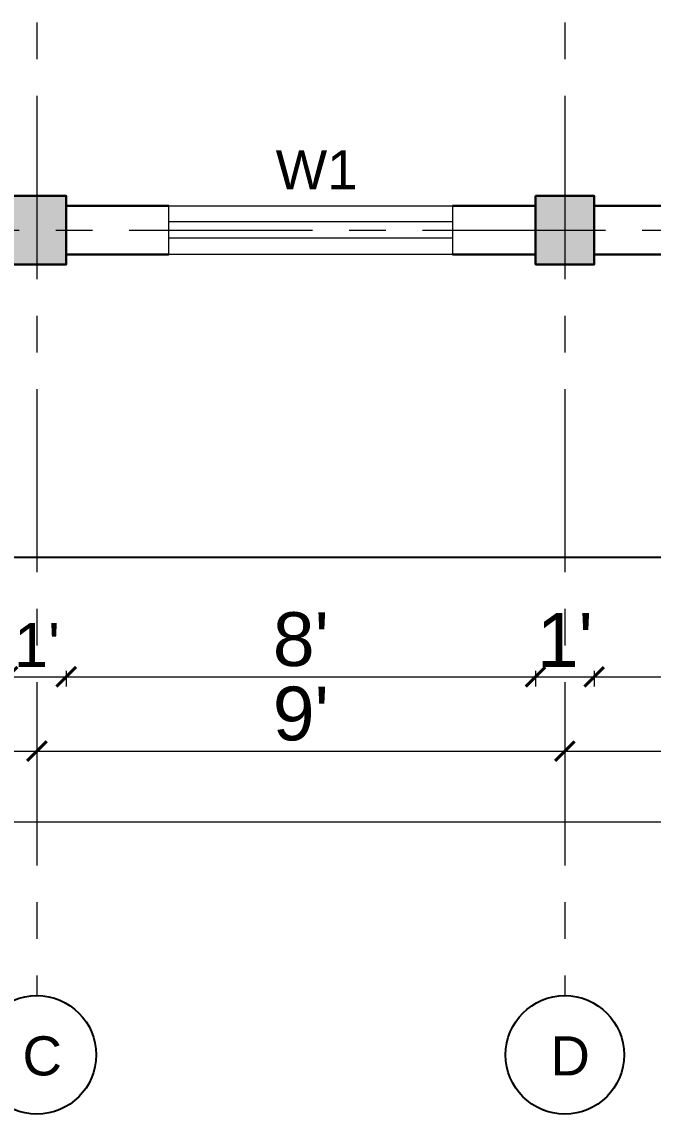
# Model space of a CAD drawing. Header units: inches. Extents: x -6800 to 96653, y -25814 to 17379.
# Drawn here: x 86890.6 to 87019.8, y -13221.4 to -12998 of the extents above; entities that cross this region are included whole.
import ezdxf

# ---------------------------------------------------------------- set-up
doc = ezdxf.new("R2010")
doc.units = ezdxf.units.IN
doc.header["$MEASUREMENT"] = 0
doc.header["$PDMODE"] = 34
doc.linetypes.add('CENTER', pattern=[2, 1.25, -0.25, 0.25, -0.25])
doc.layers.add('A-Windows', color=7, linetype='Continuous')
for name, color, linetype, lineweight in [('Cent line', 54, 'CENTER', 9), ('Column', 101, 'Continuous', 30), ('dimension', 50, 'Continuous', 20), ('dimension @ 1', 50, 'Continuous', 20), ('Wall', 90, 'Continuous', 30), ('Window', 140, 'Continuous', 13)]:
    doc.layers.add(name, color=color, linetype=linetype, lineweight=lineweight)
doc.styles.get("Standard").update_dxf_attribs({"font": 'arial.ttf'})
doc.dimstyles.get("Standard").update_dxf_attribs({"dimtxt": 7, "dimasz": 4, "dimexe": 2, "dimexo": 2, "dimgap": 2, "dimtad": 1, "dimdec": 0, "dimzin": 0, "dimdsep": 46, "dimlunit": 4, "dimtxsty": 'Standard', "dimblk": 'ARCHTICK', "dimcen": 0.25, "dimclrd": 256, "dimclre": 256, "dimclrt": 256, "dimadec": 0, "dimazin": 0, "dimtfac": 1, "dimtdec": 0, "dimtofl": 0, "dimtmove": 0, "dimatfit": 3, "dimfxl": 1, "dimfxlon": 1, "dimtolj": 1, "dimtzin": 0, "dimlwd": -1, "dimlwe": -1, "dimarcsym": 1})

# ---------------------------------------------------------------- blocks, each defined once
blk = doc.blocks.new('colarch')
at = {"layer": 'Column'}
h = blk.add_hatch(color=256, dxfattribs=at)
h.dxf.hatch_style = 1
h.paths.add_polyline_path([(-6740.22, 498.65), (-6728.22, 498.65), (-6728.22, 512.65), (-6740.22, 512.65)])
blk.add_lwpolyline([(-6740.22, 512.65), (-6728.22, 512.65), (-6728.22, 498.65), (-6740.22, 498.65)], close=True, dxfattribs=at)
blk = doc.blocks.new('_ArchTick')
at = {"color": 0, "linetype": 'ByBlock', "const_width": 0.15}
blk.add_lwpolyline([(-0.5, -0.5), (0.5, 0.5)], dxfattribs=at)
blk = doc.blocks.new('*D1936')
at = {"layer": 'Defpoints', "color": 0, "transparency": 16777216}
for p in [(86899.73, -13045.57), (86887.73, -13047.57), (86899.73, -13131.95)]:
    blk.add_point(p, dxfattribs=at)
at = {"layer": 'dimension', "transparency": 16777216}
for p, q in [((86887.73, -13130.95), (86887.73, -13133.95)), ((86899.73, -13130.95), (86899.73, -13133.95)), ((86887.73, -13131.95), (86899.73, -13131.95))]:
    blk.add_line(p, q, dxfattribs=at)
at = {"layer": 'dimension', "transparency": 16777216, "xscale": 4, "yscale": 4, "zscale": 4, "rotation": 180}
blk.add_blockref('_ArchTick', (86887.73, -13131.95), dxfattribs=at)
at = {"layer": 'dimension', "transparency": 16777216, "xscale": 4, "yscale": 4, "zscale": 4}
blk.add_blockref('_ArchTick', (86899.73, -13131.95), dxfattribs=at)
at = {"layer": 'dimension', "transparency": 16777216, "insert": (86893.73, -13125.43), "char_height": 9, "attachment_point": 5}
blk.add_mtext("\\A1;1'", dxfattribs=at)
blk = doc.blocks.new('*D2126')
at = {"layer": 'Defpoints', "color": 0, "transparency": 16777216}
for p in [(86899.73, -13045.57), (86995.73, -13045.57), (86995.73, -13131.95)]:
    blk.add_point(p, dxfattribs=at)
at = {"layer": 'dimension', "transparency": 16777216}
for p, q in [((86899.73, -13130.7), (86899.73, -13133.95)), ((86995.73, -13130.7), (86995.73, -13133.95)), ((86899.73, -13131.95), (86995.73, -13131.95))]:
    blk.add_line(p, q, dxfattribs=at)
at = {"layer": 'dimension', "transparency": 16777216, "xscale": 4, "yscale": 4, "zscale": 4, "rotation": 180}
blk.add_blockref('_ArchTick', (86899.73, -13131.95), dxfattribs=at)
at = {"layer": 'dimension', "transparency": 16777216, "xscale": 4, "yscale": 4, "zscale": 4}
blk.add_blockref('_ArchTick', (86995.73, -13131.95), dxfattribs=at)
at = {"layer": 'dimension', "transparency": 16777216, "insert": (86947.73, -13124.33), "char_height": 11, "attachment_point": 5}
blk.add_mtext("\\A1;8'", dxfattribs=at)
blk = doc.blocks.new('*D2127')
at = {"layer": 'Defpoints', "color": 0, "transparency": 16777216}
for p in [(86995.73, -13045.57), (87007.73, -13045.57), (87007.73, -13131.95)]:
    blk.add_point(p, dxfattribs=at)
at = {"layer": 'dimension', "transparency": 16777216}
for p, q in [((86995.73, -13130.7), (86995.73, -13133.95)), ((87007.73, -13130.7), (87007.73, -13133.95)), ((86995.73, -13131.95), (87007.73, -13131.95))]:
    blk.add_line(p, q, dxfattribs=at)
at = {"layer": 'dimension', "transparency": 16777216, "xscale": 4, "yscale": 4, "zscale": 4, "rotation": 180}
blk.add_blockref('_ArchTick', (86995.73, -13131.95), dxfattribs=at)
at = {"layer": 'dimension', "transparency": 16777216, "xscale": 4, "yscale": 4, "zscale": 4}
blk.add_blockref('_ArchTick', (87007.73, -13131.95), dxfattribs=at)
at = {"layer": 'dimension', "transparency": 16777216, "insert": (87001.73, -13124.42), "char_height": 11, "attachment_point": 5}
blk.add_mtext("\\A1;1'", dxfattribs=at)
blk = doc.blocks.new('*D2173')
at = {"layer": 'Defpoints', "color": 0, "transparency": 16777216}
for p in [(87007.73, -13045.57), (87100.73, -13045.57), (87100.73, -13131.95)]:
    blk.add_point(p, dxfattribs=at)
at = {"layer": 'dimension', "transparency": 16777216}
for p, q in [((87007.73, -13130.7), (87007.73, -13133.95)), ((87100.73, -13130.7), (87100.73, -13133.95)), ((87007.73, -13131.95), (87100.73, -13131.95))]:
    blk.add_line(p, q, dxfattribs=at)
at = {"layer": 'dimension', "transparency": 16777216, "xscale": 4, "yscale": 4, "zscale": 4, "rotation": 180}
blk.add_blockref('_ArchTick', (87007.73, -13131.95), dxfattribs=at)
at = {"layer": 'dimension', "transparency": 16777216, "xscale": 4, "yscale": 4, "zscale": 4}
blk.add_blockref('_ArchTick', (87100.73, -13131.95), dxfattribs=at)
at = {"layer": 'dimension', "transparency": 16777216, "insert": (87054.23, -13124.33), "char_height": 11, "attachment_point": 5}
blk.add_mtext('\\A1;7\'-9"', dxfattribs=at)
blk = doc.blocks.new('*D2129')
at = {"layer": 'Defpoints', "color": 0, "transparency": 16777216}
for p in [(86785.73, -13047.57), (86893.73, -13047.57), (86893.73, -13147.16)]:
    blk.add_point(p, dxfattribs=at)
at = {"layer": 'dimension', "transparency": 16777216}
for p, q in [((86785.73, -13145.91), (86785.73, -13149.16)), ((86893.73, -13145.91), (86893.73, -13149.16)), ((86785.73, -13147.16), (86893.73, -13147.16))]:
    blk.add_line(p, q, dxfattribs=at)
at = {"layer": 'dimension', "transparency": 16777216, "xscale": 4, "yscale": 4, "zscale": 4, "rotation": 180}
blk.add_blockref('_ArchTick', (86785.73, -13147.16), dxfattribs=at)
at = {"layer": 'dimension', "transparency": 16777216, "xscale": 4, "yscale": 4, "zscale": 4}
blk.add_blockref('_ArchTick', (86893.73, -13147.16), dxfattribs=at)
at = {"layer": 'dimension', "transparency": 16777216, "insert": (86839.73, -13139.54), "char_height": 11, "attachment_point": 5}
blk.add_mtext("\\A1;9'", dxfattribs=at)
blk = doc.blocks.new('*D2128')
at = {"layer": 'Defpoints', "color": 0, "transparency": 16777216}
for p in [(86893.73, -13047.57), (87001.73, -13047.57), (87001.73, -13147.16)]:
    blk.add_point(p, dxfattribs=at)
at = {"layer": 'dimension', "transparency": 16777216}
for p, q in [((86893.73, -13145.91), (86893.73, -13149.16)), ((87001.73, -13145.91), (87001.73, -13149.16)), ((86893.73, -13147.16), (87001.73, -13147.16))]:
    blk.add_line(p, q, dxfattribs=at)
at = {"layer": 'dimension', "transparency": 16777216, "xscale": 4, "yscale": 4, "zscale": 4, "rotation": 180}
blk.add_blockref('_ArchTick', (86893.73, -13147.16), dxfattribs=at)
at = {"layer": 'dimension', "transparency": 16777216, "xscale": 4, "yscale": 4, "zscale": 4}
blk.add_blockref('_ArchTick', (87001.73, -13147.16), dxfattribs=at)
at = {"layer": 'dimension', "transparency": 16777216, "insert": (86947.73, -13139.54), "char_height": 11, "attachment_point": 5}
blk.add_mtext("\\A1;9'", dxfattribs=at)
blk = doc.blocks.new('*D2174')
at = {"layer": 'Defpoints', "color": 0, "transparency": 16777216}
for p in [(87001.73, -13047.57), (87106.73, -13047.57), (87106.73, -13147.16)]:
    blk.add_point(p, dxfattribs=at)
at = {"layer": 'dimension', "transparency": 16777216}
for p, q in [((87001.73, -13145.91), (87001.73, -13149.16)), ((87106.73, -13145.91), (87106.73, -13149.16)), ((87001.73, -13147.16), (87106.73, -13147.16))]:
    blk.add_line(p, q, dxfattribs=at)
at = {"layer": 'dimension', "transparency": 16777216, "xscale": 4, "yscale": 4, "zscale": 4, "rotation": 180}
blk.add_blockref('_ArchTick', (87001.73, -13147.16), dxfattribs=at)
at = {"layer": 'dimension', "transparency": 16777216, "xscale": 4, "yscale": 4, "zscale": 4}
blk.add_blockref('_ArchTick', (87106.73, -13147.16), dxfattribs=at)
at = {"layer": 'dimension', "transparency": 16777216, "insert": (87054.23, -13139.54), "char_height": 11, "attachment_point": 5}
blk.add_mtext('\\A1;8\'-9"', dxfattribs=at)
blk = doc.blocks.new('*D2112')
at = {"layer": 'Defpoints', "color": 0, "transparency": 16777216}
for p in [(86611.73, -13045.57), (87838.73, -13045.57), (87838.73, -13161.61)]:
    blk.add_point(p, dxfattribs=at)
at = {"layer": 'dimension', "transparency": 16777216}
for p, q in [((86611.73, -13160.36), (86611.73, -13163.61)), ((87838.73, -13160.36), (87838.73, -13163.61)), ((86611.73, -13161.61), (87838.73, -13161.61))]:
    blk.add_line(p, q, dxfattribs=at)
at = {"layer": 'dimension', "transparency": 16777216, "xscale": 4, "yscale": 4, "zscale": 4, "rotation": 180}
blk.add_blockref('_ArchTick', (86611.73, -13161.61), dxfattribs=at)
at = {"layer": 'dimension', "transparency": 16777216, "xscale": 4, "yscale": 4, "zscale": 4}
blk.add_blockref('_ArchTick', (87838.73, -13161.61), dxfattribs=at)
at = {"layer": 'dimension', "transparency": 16777216, "insert": (87225.23, -13153.99), "char_height": 11, "attachment_point": 5}
blk.add_mtext('\\A1;102\'-3"', dxfattribs=at)

msp = doc.modelspace()

# ---------------------------------------------------------------- linework, layer by layer
at = {"transparency": 33554687}
msp.add_line((87490.73, -13107.57), (86611.73, -13107.57), dxfattribs=at)
at = {"transparency": 33554651}
for centre in [(86893.73, -13209.31), (87001.73, -13209.31)]:
    msp.add_circle(centre, 12.12, dxfattribs=at)
at = {"layer": 'Cent line', "ltscale": 30, "transparency": 33554643}
for p, q in [((86893.73, -12713.08), (86893.73, -13197.18)), ((87001.73, -12713.08), (87001.73, -13197.18)), ((86552.58, -13040.57), (87921.03, -13040.57))]:
    msp.add_line(p, q, dxfattribs=at)
at = {"layer": 'Wall', "transparency": 33554651}
for p, q in [((86920.73, -13035.57), (86899.73, -13035.57)), ((86995.73, -13035.57), (86978.73, -13035.57)), ((87025.73, -13035.57), (87007.73, -13035.57)), ((86920.73, -13045.57), (86899.73, -13045.57)), ((86995.73, -13045.57), (86978.73, -13045.57)), ((87025.73, -13045.57), (87007.73, -13045.57))]:
    msp.add_line(p, q, dxfattribs=at)
at = {"layer": 'Window', "transparency": 33554651}
for p, q in [((86978.73, -13038.9), (86920.73, -13038.9)), ((86978.73, -13042.23), (86920.73, -13042.23))]:
    msp.add_line(p, q, dxfattribs=at)
msp.add_lwpolyline([(86920.73, -13035.57), (86978.73, -13035.57), (86978.73, -13045.57), (86920.73, -13045.57)], close=True, dxfattribs=at)

# ---------------------------------------------------------------- block references
at = {"layer": 'Wall', "transparency": 33554651}
for p in [(93627.95, -13546.22), (93735.95, -13546.22)]:
    msp.add_blockref('colarch', p, dxfattribs=at)

# ---------------------------------------------------------------- texts
at = {"layer": 'A-Windows', "ltscale": 10, "transparency": 33554687, "insert": (86942.57, -13024.24), "char_height": 8, "width": 30.4497, "attachment_point": 1}
msp.add_mtext('W1', dxfattribs=at)
at = {"layer": 'A-Windows', "ltscale": 10, "transparency": 33554687, "char_height": 8, "attachment_point": 1}
for s, insert in [('C', (86890.78, -13205.51)), ('D', (86998.78, -13205.51))]:
    msp.add_mtext_dynamic_manual_height_columns(s, width=837.6015, gutter_width=65.57, heights=[0], dxfattribs=dict(at, insert=insert))

# ---------------------------------------------------------------- dimensions: what is measured, and where the dimension line sits
at = {"layer": 'dimension', "transparency": 33554651}
dim = msp.add_linear_dim(base=(86899.73, -13131.95), p1=(86887.73, -13047.57), p2=(86899.73, -13045.57), dimstyle='Standard', override={"dimscale": 1, "dimtxt": 9, "dimtix": 0, "dimtofl": 0, "dimtmove": 0, "dimatfit": 3}, dxfattribs=at)
dim.commit()
dim.dimension.update_dxf_attribs({"geometry": '*D1936', "text_midpoint": (86893.73, -13125.43)})
at = {"layer": 'dimension @ 1', "transparency": 33554651}
for base, p1, p2, picture, middle in [((87838.73, -13161.61), (86611.73, -13045.57), (87838.73, -13045.57), '*D2112', (87225.23, -13153.99)), ((86995.73, -13131.95), (86899.73, -13045.57), (86995.73, -13045.57), '*D2126', (86947.73, -13124.33)), ((87100.73, -13131.95), (87007.73, -13045.57), (87100.73, -13045.57), '*D2173', (87054.23, -13124.33)), ((86893.73, -13147.16), (86785.73, -13047.57), (86893.73, -13047.57), '*D2129', (86839.73, -13139.54)), ((87001.73, -13147.16), (86893.73, -13047.57), (87001.73, -13047.57), '*D2128', (86947.73, -13139.54)), ((87106.73, -13147.16), (87001.73, -13047.57), (87106.73, -13047.57), '*D2174', (87054.23, -13139.54))]:
    dim = msp.add_linear_dim(base=base, p1=p1, p2=p2, dimstyle='Standard', override={"dimscale": 1, "dimtxt": 11, "dimtix": 0, "dimtofl": 0, "dimtmove": 0, "dimatfit": 3, "dimfxl": 1.25}, dxfattribs=at)
    dim.commit()
    dim.dimension.update_dxf_attribs({"geometry": picture, "text_midpoint": middle})
dim = msp.add_linear_dim(base=(87007.73, -13131.95), p1=(86995.73, -13045.57), p2=(87007.73, -13045.57), dimstyle='Standard', override={"dimscale": 1, "dimtxt": 11, "dimtix": 0, "dimtofl": 0, "dimtmove": 0, "dimatfit": 3, "dimfxl": 1.25}, dxfattribs=at)
dim.commit()
dim.dimension.update_dxf_attribs({"geometry": '*D2127', "text_midpoint": (87001.73, -13131.95), "dimtype": 160})

doc.saveas('drawing.dxf')
